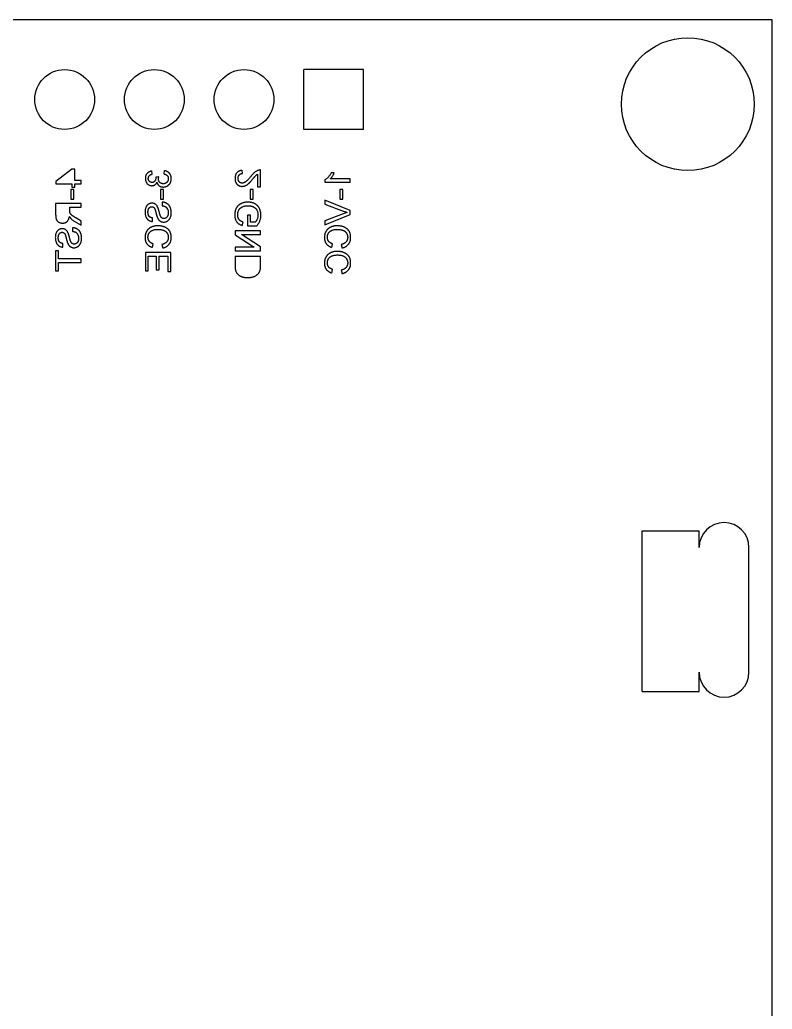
# Model space of a CAD drawing. Header units: millimetres. Extents: x 0 to 73.3, y -14.6 to 45.
# Drawn here: x 22.35 to 45, y 15.22 to 45 of the extents above; entities that cross this region are included whole.
import ezdxf

# ---------------------------------------------------------------- set-up
doc = ezdxf.new("R2010")
doc.units = ezdxf.units.MM

msp = doc.modelspace()

# ---------------------------------------------------------------- linework, layer by layer
at = {"color": 7, "linetype": 'Continuous', "lineweight": 25}
for p, q in [((45, 45), (0, 45)), ((45, 0), (45, 45)), ((30.9, 41.7), (30.9, 43.5)), ((32.7, 43.5), (30.9, 43.5)), ((32.7, 41.7), (32.7, 43.5)), ((32.7, 41.7), (30.9, 41.7)), ((23.914, 40.5), (23.439, 40.134)), ((24.012, 40.5), (23.914, 40.5)), ((24.012, 40.164), (24.012, 40.5)), ((26.337, 40.352), (26.327, 40.45)), ((26.535, 40.273), (26.446, 40.263)), ((26.693, 40.46), (26.683, 40.361)), ((29.057, 40.371), (29.047, 40.47)), ((29.501, 40.353), (29.501, 39.976)), ((29.6, 39.976), (29.6, 40.48)), ((32.3, 40.213), (31.7, 40.213)), ((31.813, 40.391), (31.722, 40.391)), ((32.3, 40.114), (32.3, 40.213)), ((23.439, 40.134), (23.439, 40.065)), ((23.439, 40.065), (23.914, 40.065)), ((23.914, 40.065), (23.914, 39.966)), ((23.914, 39.966), (24.012, 39.966)), ((24.2, 40.164), (24.012, 40.164)), ((24.012, 39.966), (24.012, 40.065)), ((24.012, 40.065), (24.2, 40.065)), ((24.2, 40.065), (24.2, 40.164)), ((29.501, 39.976), (29.6, 39.976)), ((31.53, 40.178), (31.53, 40.114)), ((31.53, 40.114), (32.3, 40.114)), ((23.973, 39.887), (23.884, 39.887)), ((23.884, 39.887), (23.884, 39.601)), ((23.973, 39.601), (23.973, 39.887)), ((26.673, 39.887), (26.584, 39.887)), ((26.584, 39.887), (26.584, 39.601)), ((26.673, 39.601), (26.673, 39.887)), ((29.373, 39.887), (29.284, 39.887)), ((29.284, 39.887), (29.284, 39.601)), ((29.373, 39.601), (29.373, 39.887)), ((32.073, 39.887), (31.984, 39.887)), ((31.984, 39.887), (31.984, 39.601)), ((32.073, 39.601), (32.073, 39.887)), ((24.2, 39.472), (23.43, 39.472)), ((23.43, 39.472), (23.43, 39.138)), ((23.854, 39.252), (23.854, 39.364)), ((23.854, 39.364), (24.2, 39.364)), ((23.884, 39.601), (23.973, 39.601)), ((24.2, 39.364), (24.2, 39.472)), ((26.584, 39.601), (26.673, 39.601)), ((26.633, 39.512), (26.633, 39.403)), ((29.284, 39.601), (29.373, 39.601)), ((32.3, 39.26), (31.53, 39.57)), ((31.53, 39.57), (31.53, 39.453)), ((31.53, 39.453), (32.082, 39.243)), ((31.984, 39.601), (32.073, 39.601)), ((24.2, 38.941), (24.037, 39.037)), ((26.347, 38.929), (26.347, 39.038)), ((29.294, 39.117), (29.205, 39.117)), ((29.205, 39.117), (29.205, 38.801)), ((29.294, 38.909), (29.294, 39.117)), ((32.082, 39.159), (31.53, 38.949)), ((31.53, 38.831), (32.3, 39.142)), ((32.3, 39.142), (32.3, 39.26)), ((23.933, 38.741), (23.933, 38.633)), ((23.987, 38.943), (24.2, 38.817)), ((24.2, 38.817), (24.2, 38.941)), ((29.047, 38.813), (29.072, 38.913)), ((29.205, 38.801), (29.49, 38.801)), ((29.44, 38.909), (29.294, 38.909)), ((31.53, 38.949), (31.53, 38.831)), ((29.6, 38.643), (28.83, 38.643)), ((28.83, 38.643), (28.83, 38.528)), ((28.83, 38.528), (29.404, 38.159)), ((29.6, 38.165), (29.025, 38.534)), ((29.025, 38.534), (29.6, 38.534)), ((29.6, 38.534), (29.6, 38.643)), ((23.647, 38.159), (23.647, 38.267)), ((26.344, 38.149), (26.367, 38.257)), ((26.628, 38.238), (26.653, 38.129)), ((29.404, 38.159), (28.83, 38.159)), ((28.83, 38.159), (28.83, 38.05)), ((29.6, 38.05), (29.6, 38.165)), ((31.744, 38.149), (31.767, 38.257)), ((32.028, 38.238), (32.053, 38.129)), ((23.518, 38.05), (23.43, 38.05)), ((23.43, 38.05), (23.43, 37.447)), ((23.518, 37.803), (23.518, 38.05)), ((26.9, 37.991), (26.13, 37.991)), ((26.13, 37.991), (26.13, 37.447)), ((26.218, 37.447), (26.218, 37.882)), ((26.218, 37.882), (26.455, 37.882)), ((26.455, 37.882), (26.455, 37.477)), ((26.544, 37.477), (26.544, 37.882)), ((26.544, 37.882), (26.811, 37.882)), ((26.811, 37.882), (26.811, 37.428)), ((26.9, 37.428), (26.9, 37.991)), ((28.83, 38.05), (29.6, 38.05)), ((29.6, 37.872), (28.83, 37.872)), ((28.83, 37.872), (28.83, 37.609)), ((29.6, 37.596), (29.6, 37.872)), ((24.2, 37.803), (23.518, 37.803)), ((23.518, 37.447), (23.518, 37.694)), ((23.518, 37.694), (24.2, 37.694)), ((24.2, 37.694), (24.2, 37.803)), ((23.43, 37.447), (23.518, 37.447)), ((26.13, 37.447), (26.218, 37.447)), ((26.455, 37.477), (26.544, 37.477)), ((26.811, 37.428), (26.9, 37.428)), ((31.744, 37.378), (31.767, 37.487)), ((32.028, 37.467), (32.053, 37.358)), ((41.09, 29.619), (42.8, 29.619)), ((41.09, 24.782), (41.09, 29.619)), ((42.8, 29.116), (42.8, 29.619)), ((44.3, 25.361), (44.3, 29.116)), ((42.8, 24.782), (42.8, 25.361)), ((41.09, 24.782), (42.8, 24.782))]:
    msp.add_line(p, q, dxfattribs=at)
for centre, radius in [((42.46, 42.46), 2), ((23.7, 42.6), 0.9), ((26.4, 42.6), 0.9), ((29.1, 42.6), 0.9)]:
    msp.add_circle(centre, radius, dxfattribs=at)
for centre, start, end in [((43.55, 29.116), 0, 180), ((43.55, 25.361), 180, 0)]:
    msp.add_arc(centre, 0.75, start, end, dxfattribs=at)
for points, knots in [([(26.327, 40.45), (26.319, 40.449), (26.304, 40.446), (26.283, 40.44), (26.262, 40.432), (26.244, 40.423), (26.226, 40.413), (26.21, 40.401), (26.195, 40.388), (26.181, 40.374), (26.169, 40.358), (26.158, 40.342), (26.149, 40.325), (26.142, 40.307), (26.136, 40.287), (26.132, 40.267), (26.13, 40.246), (26.13, 40.232), (26.13, 40.225)], [0, 0, 0, 0, 0.071042, 0.139355, 0.204975, 0.268354, 0.330157, 0.390696, 0.450899, 0.510969, 0.570761, 0.629453, 0.688414, 0.747571, 0.808283, 0.870023, 0.933805, 1, 1, 1, 1]), ([(26.13, 40.225), (26.13, 40.215), (26.13, 40.195), (26.136, 40.166), (26.144, 40.138), (26.155, 40.112), (26.17, 40.088), (26.187, 40.066), (26.206, 40.048), (26.228, 40.033), (26.251, 40.021), (26.275, 40.012), (26.3, 40.007), (26.317, 40.006), (26.325, 40.006)], [0, 0, 0, 0, 0.0920498, 0.1809997, 0.2695692, 0.3575725, 0.4435743, 0.526455, 0.6074708, 0.6883988, 0.7678644, 0.8455376, 0.922533, 1, 1, 1, 1]), ([(26.218, 40.222), (26.219, 40.23), (26.219, 40.246), (26.225, 40.269), (26.234, 40.29), (26.245, 40.305), (26.256, 40.316), (26.265, 40.323), (26.274, 40.33), (26.285, 40.336), (26.297, 40.341), (26.309, 40.345), (26.323, 40.349), (26.332, 40.351), (26.337, 40.352)], [0, 0, 0, 0, 0.1277972, 0.2467953, 0.3622843, 0.4776525, 0.5362368, 0.5955904, 0.6563438, 0.7190851, 0.7843492, 0.8528755, 0.9245513, 1, 1, 1, 1]), ([(26.329, 40.105), (26.325, 40.105), (26.317, 40.105), (26.306, 40.106), (26.295, 40.109), (26.285, 40.113), (26.275, 40.117), (26.266, 40.123), (26.258, 40.129), (26.25, 40.137), (26.242, 40.146), (26.236, 40.155), (26.23, 40.165), (26.226, 40.175), (26.223, 40.186), (26.22, 40.197), (26.219, 40.209), (26.218, 40.218), (26.218, 40.222)], [0, 0, 0, 0, 0.065074, 0.127267, 0.188066, 0.247057, 0.305986, 0.36512, 0.425527, 0.487247, 0.549704, 0.611174, 0.672834, 0.734962, 0.79774, 0.862515, 0.929796, 1, 1, 1, 1]), ([(26.447, 40.249), (26.446, 40.24), (26.446, 40.222), (26.44, 40.196), (26.431, 40.172), (26.421, 40.153), (26.41, 40.139), (26.402, 40.129), (26.392, 40.122), (26.381, 40.115), (26.369, 40.111), (26.357, 40.107), (26.343, 40.105), (26.333, 40.105), (26.329, 40.105)], [0, 0, 0, 0, 0.129104, 0.254689, 0.377875, 0.503051, 0.564582, 0.624962, 0.683125, 0.742833, 0.802563, 0.865245, 0.930717, 1, 1, 1, 1]), ([(26.446, 40.263), (26.446, 40.261), (26.446, 40.256), (26.447, 40.251), (26.447, 40.249)], [0, 0, 0, 0, 0.5660412, 1, 1, 1, 1]), ([(26.524, 40.21), (26.524, 40.214), (26.524, 40.224), (26.527, 40.239), (26.53, 40.256), (26.533, 40.267), (26.535, 40.273)], [0, 0, 0, 0, 0.209398, 0.446747, 0.708279, 1, 1, 1, 1]), ([(26.667, 40.065), (26.662, 40.065), (26.652, 40.065), (26.638, 40.068), (26.624, 40.07), (26.611, 40.075), (26.598, 40.081), (26.586, 40.088), (26.575, 40.096), (26.564, 40.106), (26.555, 40.116), (26.547, 40.127), (26.54, 40.139), (26.534, 40.152), (26.529, 40.165), (26.526, 40.18), (26.524, 40.194), (26.524, 40.204), (26.524, 40.21)], [0, 0, 0, 0, 0.067059, 0.131285, 0.193684, 0.254469, 0.31474, 0.375445, 0.435955, 0.498236, 0.560518, 0.621574, 0.681935, 0.742822, 0.804248, 0.867457, 0.932265, 1, 1, 1, 1]), ([(26.821, 40.217), (26.821, 40.211), (26.821, 40.2), (26.818, 40.184), (26.815, 40.169), (26.81, 40.155), (26.804, 40.141), (26.796, 40.129), (26.787, 40.117), (26.777, 40.106), (26.766, 40.097), (26.754, 40.088), (26.741, 40.081), (26.727, 40.075), (26.713, 40.071), (26.699, 40.067), (26.683, 40.065), (26.673, 40.065), (26.667, 40.065)], [0, 0, 0, 0, 0.069461, 0.135658, 0.19962, 0.261651, 0.322053, 0.38234, 0.443223, 0.50493, 0.56682, 0.6276, 0.687476, 0.747351, 0.808174, 0.870133, 0.933721, 1, 1, 1, 1]), ([(26.668, 39.966), (26.676, 39.966), (26.693, 39.967), (26.717, 39.97), (26.74, 39.976), (26.762, 39.984), (26.783, 39.994), (26.803, 40.006), (26.822, 40.021), (26.84, 40.038), (26.856, 40.056), (26.871, 40.076), (26.883, 40.097), (26.893, 40.12), (26.9, 40.143), (26.906, 40.168), (26.909, 40.194), (26.91, 40.211), (26.91, 40.22)], [0, 0, 0, 0, 0.063498, 0.124794, 0.184904, 0.244355, 0.303748, 0.363893, 0.425131, 0.488138, 0.551782, 0.613894, 0.675669, 0.73776, 0.800435, 0.86467, 0.930991, 1, 1, 1, 1]), ([(26.683, 40.361), (26.689, 40.36), (26.7, 40.358), (26.717, 40.353), (26.732, 40.347), (26.746, 40.341), (26.758, 40.335), (26.77, 40.327), (26.78, 40.32), (26.789, 40.311), (26.796, 40.302), (26.803, 40.292), (26.809, 40.281), (26.813, 40.27), (26.817, 40.258), (26.819, 40.245), (26.821, 40.231), (26.821, 40.222), (26.821, 40.217)], [0, 0, 0, 0, 0.0825616, 0.1597506, 0.2331408, 0.3010551, 0.3657686, 0.4264502, 0.4841949, 0.5395556, 0.5931589, 0.6470485, 0.7014433, 0.7563432, 0.8138505, 0.8730654, 0.9349664, 1, 1, 1, 1]), ([(26.91, 40.22), (26.91, 40.229), (26.909, 40.245), (26.906, 40.268), (26.902, 40.29), (26.895, 40.311), (26.887, 40.332), (26.876, 40.351), (26.864, 40.369), (26.85, 40.386), (26.834, 40.401), (26.817, 40.415), (26.799, 40.427), (26.78, 40.437), (26.76, 40.446), (26.738, 40.452), (26.716, 40.457), (26.7, 40.459), (26.693, 40.46)], [0, 0, 0, 0, 0.067793, 0.133462, 0.196931, 0.258889, 0.319796, 0.38044, 0.440998, 0.502874, 0.564812, 0.625532, 0.685608, 0.746044, 0.807349, 0.869719, 0.93379, 1, 1, 1, 1]), ([(29.047, 40.47), (29.038, 40.469), (29.021, 40.467), (28.997, 40.462), (28.975, 40.455), (28.953, 40.447), (28.934, 40.437), (28.916, 40.425), (28.9, 40.411), (28.885, 40.396), (28.872, 40.379), (28.861, 40.361), (28.851, 40.341), (28.843, 40.32), (28.837, 40.298), (28.833, 40.274), (28.83, 40.249), (28.83, 40.232), (28.83, 40.223)], [0, 0, 0, 0, 0.070681, 0.137505, 0.20149, 0.262892, 0.322578, 0.381001, 0.43822, 0.495795, 0.553466, 0.611689, 0.670615, 0.731564, 0.794165, 0.859433, 0.928201, 1, 1, 1, 1]), ([(28.83, 40.223), (28.83, 40.214), (28.83, 40.197), (28.833, 40.172), (28.838, 40.148), (28.844, 40.125), (28.853, 40.104), (28.864, 40.084), (28.876, 40.066), (28.89, 40.05), (28.906, 40.035), (28.923, 40.022), (28.94, 40.011), (28.959, 40.002), (28.978, 39.995), (28.999, 39.99), (29.02, 39.986), (29.035, 39.986), (29.042, 39.986)], [0, 0, 0, 0, 0.074698, 0.145512, 0.213299, 0.278562, 0.342029, 0.404194, 0.465355, 0.526857, 0.587597, 0.646638, 0.704592, 0.761717, 0.819452, 0.878063, 0.937807, 1, 1, 1, 1]), ([(28.918, 40.225), (28.919, 40.231), (28.919, 40.241), (28.921, 40.256), (28.923, 40.271), (28.927, 40.285), (28.933, 40.298), (28.939, 40.31), (28.946, 40.321), (28.955, 40.331), (28.964, 40.341), (28.975, 40.349), (28.986, 40.356), (28.999, 40.361), (29.012, 40.366), (29.026, 40.369), (29.041, 40.371), (29.051, 40.371), (29.057, 40.371)], [0, 0, 0, 0, 0.07071, 0.138384, 0.203408, 0.26575, 0.326687, 0.386555, 0.445346, 0.504672, 0.563764, 0.621923, 0.680764, 0.739747, 0.800764, 0.864214, 0.930618, 1, 1, 1, 1]), ([(29.043, 40.085), (29.039, 40.085), (29.03, 40.085), (29.018, 40.087), (29.006, 40.09), (28.995, 40.094), (28.984, 40.1), (28.973, 40.107), (28.964, 40.115), (28.954, 40.124), (28.946, 40.134), (28.939, 40.145), (28.932, 40.156), (28.927, 40.169), (28.923, 40.182), (28.921, 40.196), (28.919, 40.21), (28.919, 40.22), (28.918, 40.225)], [0, 0, 0, 0, 0.0617638, 0.1211771, 0.1794261, 0.2368496, 0.2943294, 0.3532001, 0.4127314, 0.4745345, 0.5370707, 0.5996069, 0.6623842, 0.7259428, 0.790311, 0.8577206, 0.9272301, 1, 1, 1, 1]), ([(29.312, 40.292), (29.303, 40.282), (29.287, 40.263), (29.264, 40.236), (29.241, 40.211), (29.221, 40.189), (29.201, 40.17), (29.184, 40.153), (29.167, 40.139), (29.152, 40.127), (29.138, 40.117), (29.124, 40.108), (29.11, 40.101), (29.097, 40.095), (29.083, 40.091), (29.07, 40.087), (29.056, 40.085), (29.048, 40.085), (29.043, 40.085)], [0, 0, 0, 0, 0.11141, 0.214526, 0.309417, 0.396087, 0.474284, 0.544374, 0.60642, 0.660582, 0.709794, 0.756451, 0.800767, 0.843168, 0.884295, 0.923885, 0.962359, 1, 1, 1, 1]), ([(29.531, 40.47), (29.522, 40.466), (29.504, 40.46), (29.477, 40.446), (29.451, 40.43), (29.43, 40.415), (29.413, 40.401), (29.399, 40.389), (29.385, 40.376), (29.371, 40.361), (29.357, 40.346), (29.342, 40.329), (29.327, 40.311), (29.317, 40.298), (29.312, 40.292)], [0, 0, 0, 0, 0.100396, 0.204422, 0.310989, 0.422469, 0.481001, 0.543203, 0.60947, 0.67953, 0.753822, 0.831628, 0.913806, 1, 1, 1, 1]), ([(29.358, 40.2), (29.364, 40.207), (29.374, 40.219), (29.389, 40.238), (29.403, 40.254), (29.416, 40.269), (29.427, 40.282), (29.436, 40.293), (29.444, 40.302), (29.457, 40.316), (29.475, 40.334), (29.493, 40.347), (29.501, 40.353)], [0, 0, 0, 0, 0.124205, 0.23684, 0.33951, 0.431273, 0.511478, 0.580694, 0.639969, 0.687784, 0.850326, 1, 1, 1, 1]), ([(29.6, 40.48), (29.594, 40.48), (29.582, 40.48), (29.565, 40.478), (29.548, 40.475), (29.537, 40.471), (29.531, 40.47)], [0, 0, 0, 0, 0.252643, 0.50444, 0.750407, 1, 1, 1, 1]), ([(31.722, 40.391), (31.716, 40.379), (31.703, 40.354), (31.682, 40.32), (31.658, 40.288), (31.633, 40.259), (31.607, 40.232), (31.581, 40.21), (31.556, 40.192), (31.538, 40.182), (31.53, 40.178)], [0, 0, 0, 0, 0.142657, 0.281169, 0.416977, 0.550852, 0.678364, 0.795032, 0.901998, 1, 1, 1, 1]), ([(31.7, 40.213), (31.705, 40.219), (31.716, 40.231), (31.733, 40.251), (31.749, 40.273), (31.765, 40.297), (31.779, 40.322), (31.793, 40.346), (31.804, 40.369), (31.81, 40.384), (31.813, 40.391)], [0, 0, 0, 0, 0.1116685, 0.2320907, 0.3627376, 0.5019407, 0.6415309, 0.7711022, 0.8901635, 1, 1, 1, 1]), ([(26.325, 40.006), (26.333, 40.006), (26.349, 40.007), (26.372, 40.012), (26.394, 40.02), (26.415, 40.032), (26.434, 40.047), (26.451, 40.065), (26.466, 40.087), (26.474, 40.103), (26.478, 40.111)], [0, 0, 0, 0, 0.121951, 0.240787, 0.35855, 0.479066, 0.601519, 0.727551, 0.859932, 1, 1, 1, 1]), ([(26.478, 40.111), (26.48, 40.105), (26.482, 40.095), (26.488, 40.079), (26.495, 40.064), (26.502, 40.05), (26.511, 40.038), (26.521, 40.026), (26.532, 40.015), (26.544, 40.005), (26.556, 39.996), (26.57, 39.988), (26.585, 39.981), (26.6, 39.976), (26.616, 39.971), (26.633, 39.969), (26.65, 39.967), (26.662, 39.966), (26.668, 39.966)], [0, 0, 0, 0, 0.065817, 0.128916, 0.190825, 0.251143, 0.31092, 0.369986, 0.430019, 0.489844, 0.54996, 0.610344, 0.671174, 0.732955, 0.796746, 0.861849, 0.929904, 1, 1, 1, 1]), ([(29.042, 39.986), (29.05, 39.986), (29.065, 39.987), (29.088, 39.99), (29.11, 39.995), (29.133, 40.003), (29.156, 40.014), (29.179, 40.026), (29.203, 40.043), (29.223, 40.058), (29.24, 40.072), (29.253, 40.085), (29.268, 40.1), (29.284, 40.116), (29.301, 40.135), (29.319, 40.155), (29.339, 40.177), (29.352, 40.192), (29.358, 40.2)], [0, 0, 0, 0, 0.057939, 0.116005, 0.174714, 0.234565, 0.296863, 0.36409, 0.436213, 0.514034, 0.556745, 0.60462, 0.657433, 0.715782, 0.778864, 0.847518, 0.921237, 1, 1, 1, 1]), ([(26.331, 39.482), (26.321, 39.482), (26.302, 39.481), (26.274, 39.475), (26.247, 39.464), (26.226, 39.452), (26.21, 39.441), (26.198, 39.432), (26.188, 39.421), (26.178, 39.41), (26.168, 39.397), (26.16, 39.384), (26.152, 39.369), (26.143, 39.349), (26.134, 39.322), (26.125, 39.288), (26.121, 39.252), (26.12, 39.227), (26.12, 39.215)], [0, 0, 0, 0, 0.075007, 0.149188, 0.223698, 0.300654, 0.339818, 0.379174, 0.418355, 0.45819, 0.498393, 0.540022, 0.582179, 0.626161, 0.715832, 0.807355, 0.901619, 1, 1, 1, 1]), ([(26.209, 39.21), (26.209, 39.217), (26.209, 39.231), (26.211, 39.25), (26.213, 39.267), (26.217, 39.284), (26.221, 39.299), (26.227, 39.312), (26.234, 39.324), (26.242, 39.335), (26.251, 39.344), (26.26, 39.352), (26.269, 39.358), (26.279, 39.364), (26.29, 39.368), (26.301, 39.371), (26.312, 39.373), (26.32, 39.373), (26.324, 39.374)], [0, 0, 0, 0, 0.09154, 0.177199, 0.257191, 0.331304, 0.40072, 0.465141, 0.526509, 0.584997, 0.640971, 0.695086, 0.74644, 0.796967, 0.847312, 0.897406, 0.947632, 1, 1, 1, 1]), ([(26.324, 39.374), (26.33, 39.373), (26.343, 39.373), (26.361, 39.367), (26.378, 39.359), (26.387, 39.35), (26.392, 39.346)], [0, 0, 0, 0, 0.262741, 0.509957, 0.753327, 1, 1, 1, 1]), ([(26.497, 39.369), (26.492, 39.378), (26.483, 39.395), (26.466, 39.419), (26.447, 39.438), (26.427, 39.454), (26.404, 39.467), (26.381, 39.476), (26.356, 39.481), (26.339, 39.482), (26.331, 39.482)], [0, 0, 0, 0, 0.1448442, 0.2795871, 0.4059805, 0.5271207, 0.6450442, 0.7618213, 0.8789095, 1, 1, 1, 1]), ([(26.392, 39.346), (26.394, 39.343), (26.399, 39.337), (26.406, 39.326), (26.412, 39.313), (26.419, 39.296), (26.426, 39.277), (26.433, 39.255), (26.44, 39.231), (26.446, 39.204), (26.453, 39.178), (26.46, 39.152), (26.466, 39.129), (26.472, 39.108), (26.478, 39.088), (26.484, 39.071), (26.489, 39.056), (26.493, 39.047), (26.495, 39.043)], [0, 0, 0, 0, 0.032743, 0.07241, 0.119612, 0.174673, 0.237345, 0.308353, 0.38763, 0.475249, 0.563332, 0.645136, 0.720202, 0.789134, 0.851497, 0.907331, 0.956969, 1, 1, 1, 1]), ([(26.583, 39.1), (26.581, 39.103), (26.579, 39.109), (26.576, 39.119), (26.571, 39.132), (26.567, 39.147), (26.562, 39.164), (26.557, 39.183), (26.551, 39.204), (26.545, 39.226), (26.539, 39.249), (26.533, 39.271), (26.527, 39.292), (26.521, 39.31), (26.515, 39.327), (26.509, 39.343), (26.503, 39.356), (26.499, 39.365), (26.497, 39.369)], [0, 0, 0, 0, 0.0312, 0.070487, 0.117215, 0.171576, 0.233596, 0.303965, 0.38163, 0.467121, 0.55381, 0.634549, 0.710036, 0.779092, 0.842965, 0.901001, 0.953246, 1, 1, 1, 1]), ([(26.91, 39.189), (26.91, 39.198), (26.91, 39.214), (26.908, 39.238), (26.906, 39.261), (26.902, 39.283), (26.897, 39.304), (26.892, 39.324), (26.885, 39.343), (26.878, 39.361), (26.869, 39.378), (26.86, 39.394), (26.849, 39.409), (26.837, 39.424), (26.825, 39.437), (26.811, 39.449), (26.796, 39.46), (26.78, 39.471), (26.764, 39.48), (26.747, 39.488), (26.729, 39.495), (26.711, 39.501), (26.692, 39.505), (26.673, 39.509), (26.653, 39.511), (26.64, 39.512), (26.633, 39.512)], [0, 0, 0, 0, 0.052491, 0.103145, 0.151395, 0.19803, 0.242872, 0.286304, 0.327848, 0.368393, 0.40785, 0.446834, 0.485162, 0.523584, 0.561612, 0.599929, 0.638504, 0.677798, 0.717296, 0.756611, 0.796072, 0.83589, 0.875716, 0.916265, 0.957761, 1, 1, 1, 1]), ([(26.633, 39.403), (26.643, 39.402), (26.662, 39.4), (26.688, 39.393), (26.712, 39.385), (26.734, 39.375), (26.753, 39.361), (26.77, 39.345), (26.785, 39.325), (26.798, 39.303), (26.808, 39.278), (26.816, 39.251), (26.82, 39.223), (26.821, 39.204), (26.821, 39.194)], [0, 0, 0, 0, 0.093805, 0.180205, 0.260387, 0.335096, 0.407066, 0.481428, 0.559258, 0.64269, 0.728561, 0.815961, 0.906026, 1, 1, 1, 1]), ([(29.218, 39.512), (29.209, 39.512), (29.191, 39.511), (29.164, 39.509), (29.137, 39.506), (29.111, 39.5), (29.085, 39.494), (29.059, 39.486), (29.035, 39.476), (29.01, 39.465), (28.987, 39.453), (28.965, 39.439), (28.945, 39.424), (28.926, 39.408), (28.908, 39.391), (28.893, 39.372), (28.879, 39.352), (28.866, 39.33), (28.855, 39.308), (28.846, 39.285), (28.838, 39.26), (28.831, 39.236), (28.826, 39.21), (28.822, 39.183), (28.82, 39.156), (28.82, 39.137), (28.82, 39.128)], [0, 0, 0, 0, 0.04417, 0.087719, 0.131045, 0.17376, 0.216296, 0.258733, 0.301289, 0.344015, 0.386384, 0.427381, 0.467786, 0.507303, 0.546547, 0.585614, 0.624755, 0.664225, 0.704048, 0.744312, 0.784872, 0.825977, 0.867966, 0.910803, 0.954844, 1, 1, 1, 1]), ([(28.909, 39.13), (28.909, 39.141), (28.909, 39.162), (28.913, 39.193), (28.92, 39.221), (28.929, 39.247), (28.941, 39.271), (28.953, 39.292), (28.968, 39.311), (28.985, 39.327), (29.003, 39.342), (29.021, 39.355), (29.04, 39.366), (29.054, 39.372), (29.061, 39.375)], [0, 0, 0, 0, 0.106847, 0.206869, 0.301084, 0.390491, 0.47567, 0.556638, 0.634443, 0.709573, 0.783309, 0.855738, 0.927786, 1, 1, 1, 1]), ([(29.061, 39.375), (29.073, 39.379), (29.097, 39.388), (29.135, 39.397), (29.174, 39.402), (29.201, 39.403), (29.214, 39.403)], [0, 0, 0, 0, 0.24296, 0.489264, 0.740704, 1, 1, 1, 1]), ([(29.214, 39.403), (29.223, 39.403), (29.239, 39.403), (29.263, 39.401), (29.286, 39.399), (29.308, 39.395), (29.329, 39.39), (29.349, 39.384), (29.368, 39.377), (29.385, 39.369), (29.402, 39.36), (29.418, 39.35), (29.432, 39.339), (29.446, 39.327), (29.458, 39.313), (29.469, 39.299), (29.479, 39.284), (29.491, 39.263), (29.503, 39.235), (29.513, 39.2), (29.52, 39.165), (29.521, 39.14), (29.521, 39.128)], [0, 0, 0, 0, 0.053545, 0.104897, 0.154457, 0.202105, 0.24788, 0.2921, 0.335073, 0.376919, 0.417588, 0.457281, 0.496149, 0.534517, 0.573092, 0.611439, 0.649844, 0.689196, 0.767348, 0.844393, 0.921542, 1, 1, 1, 1]), ([(29.61, 39.119), (29.61, 39.128), (29.609, 39.147), (29.607, 39.174), (29.603, 39.201), (29.598, 39.227), (29.591, 39.253), (29.583, 39.277), (29.573, 39.301), (29.562, 39.325), (29.549, 39.347), (29.535, 39.368), (29.52, 39.388), (29.503, 39.406), (29.485, 39.423), (29.465, 39.439), (29.444, 39.452), (29.422, 39.465), (29.399, 39.476), (29.375, 39.486), (29.351, 39.494), (29.326, 39.501), (29.3, 39.505), (29.273, 39.509), (29.246, 39.511), (29.228, 39.512), (29.218, 39.512)], [0, 0, 0, 0, 0.044699, 0.088797, 0.131913, 0.174227, 0.216383, 0.25807, 0.299603, 0.341229, 0.382474, 0.423075, 0.46298, 0.502636, 0.541943, 0.581653, 0.621707, 0.662278, 0.703353, 0.744335, 0.785632, 0.827311, 0.869335, 0.911962, 0.955547, 1, 1, 1, 1]), ([(23.43, 39.138), (23.43, 39.13), (23.43, 39.115), (23.431, 39.093), (23.432, 39.072), (23.434, 39.053), (23.437, 39.035), (23.441, 39.019), (23.445, 39.004), (23.45, 38.991), (23.455, 38.978), (23.462, 38.966), (23.47, 38.955), (23.478, 38.945), (23.488, 38.935), (23.498, 38.926), (23.51, 38.917), (23.527, 38.907), (23.549, 38.896), (23.577, 38.887), (23.607, 38.881), (23.627, 38.88), (23.637, 38.88)], [0, 0, 0, 0, 0.062106, 0.120199, 0.174366, 0.225016, 0.272326, 0.316351, 0.356828, 0.393933, 0.429541, 0.46463, 0.49998, 0.535423, 0.57159, 0.608131, 0.645881, 0.684732, 0.762604, 0.840514, 0.919082, 1, 1, 1, 1]), ([(23.637, 38.88), (23.644, 38.88), (23.657, 38.88), (23.676, 38.882), (23.694, 38.887), (23.712, 38.892), (23.729, 38.899), (23.745, 38.907), (23.76, 38.918), (23.774, 38.929), (23.787, 38.943), (23.799, 38.958), (23.81, 38.975), (23.82, 38.994), (23.828, 39.014), (23.835, 39.036), (23.84, 39.059), (23.843, 39.076), (23.844, 39.084)], [0, 0, 0, 0, 0.061418, 0.121304, 0.179238, 0.235956, 0.292239, 0.348223, 0.404476, 0.462061, 0.520714, 0.580393, 0.642245, 0.70636, 0.774297, 0.84526, 0.920621, 1, 1, 1, 1]), ([(23.844, 39.084), (23.848, 39.078), (23.853, 39.066), (23.863, 39.05), (23.872, 39.036), (23.879, 39.028), (23.882, 39.024)], [0, 0, 0, 0, 0.293103, 0.554739, 0.791895, 1, 1, 1, 1]), ([(23.858, 39.199), (23.857, 39.202), (23.856, 39.209), (23.855, 39.221), (23.854, 39.236), (23.854, 39.247), (23.854, 39.252)], [0, 0, 0, 0, 0.177495, 0.405226, 0.678388, 1, 1, 1, 1]), ([(24.037, 39.037), (24.032, 39.041), (24.021, 39.047), (24.004, 39.057), (23.99, 39.066), (23.975, 39.075), (23.963, 39.084), (23.951, 39.091), (23.94, 39.099), (23.927, 39.108), (23.913, 39.119), (23.899, 39.131), (23.887, 39.143), (23.876, 39.158), (23.865, 39.176), (23.86, 39.191), (23.858, 39.199)], [0, 0, 0, 0, 0.080769, 0.156517, 0.2279, 0.294266, 0.356814, 0.414349, 0.467579, 0.516318, 0.604286, 0.681525, 0.747606, 0.804429, 0.90542, 1, 1, 1, 1]), ([(23.882, 39.024), (23.889, 39.017), (23.904, 39.002), (23.929, 38.982), (23.957, 38.961), (23.977, 38.949), (23.987, 38.943)], [0, 0, 0, 0, 0.229543, 0.470754, 0.728168, 1, 1, 1, 1]), ([(26.12, 39.215), (26.12, 39.201), (26.121, 39.174), (26.126, 39.136), (26.134, 39.1), (26.144, 39.071), (26.154, 39.05), (26.162, 39.035), (26.171, 39.021), (26.18, 39.009), (26.191, 38.997), (26.202, 38.986), (26.214, 38.975), (26.231, 38.963), (26.254, 38.951), (26.283, 38.939), (26.314, 38.932), (26.336, 38.93), (26.347, 38.929)], [0, 0, 0, 0, 0.1004855, 0.1952904, 0.2861059, 0.3730144, 0.4150615, 0.4560918, 0.495983, 0.5356144, 0.5741395, 0.6125756, 0.6511413, 0.6895774, 0.7661248, 0.8423831, 0.9199279, 1, 1, 1, 1]), ([(26.347, 39.038), (26.341, 39.038), (26.33, 39.04), (26.315, 39.043), (26.3, 39.048), (26.287, 39.053), (26.274, 39.06), (26.263, 39.068), (26.253, 39.077), (26.243, 39.087), (26.235, 39.098), (26.228, 39.11), (26.222, 39.124), (26.217, 39.139), (26.213, 39.155), (26.21, 39.172), (26.209, 39.191), (26.209, 39.204), (26.209, 39.21)], [0, 0, 0, 0, 0.067162, 0.131552, 0.1927, 0.251227, 0.307684, 0.363039, 0.417719, 0.47225, 0.527824, 0.585188, 0.64502, 0.707923, 0.774411, 0.844925, 0.920395, 1, 1, 1, 1]), ([(26.495, 39.043), (26.498, 39.037), (26.503, 39.027), (26.511, 39.011), (26.52, 38.997), (26.53, 38.984), (26.539, 38.971), (26.55, 38.96), (26.561, 38.951), (26.576, 38.939), (26.597, 38.927), (26.623, 38.917), (26.652, 38.91), (26.671, 38.91), (26.681, 38.909)], [0, 0, 0, 0, 0.074945, 0.147104, 0.216403, 0.282554, 0.347237, 0.409396, 0.469412, 0.528973, 0.644573, 0.759875, 0.877695, 1, 1, 1, 1]), ([(26.687, 39.018), (26.681, 39.018), (26.67, 39.019), (26.654, 39.022), (26.64, 39.028), (26.626, 39.037), (26.613, 39.048), (26.602, 39.062), (26.591, 39.08), (26.586, 39.093), (26.583, 39.1)], [0, 0, 0, 0, 0.117799, 0.230474, 0.339754, 0.450565, 0.566914, 0.696871, 0.839396, 1, 1, 1, 1]), ([(26.681, 38.909), (26.691, 38.91), (26.711, 38.911), (26.741, 38.917), (26.769, 38.928), (26.792, 38.941), (26.809, 38.953), (26.822, 38.963), (26.833, 38.974), (26.844, 38.986), (26.854, 38.999), (26.864, 39.013), (26.872, 39.028), (26.883, 39.049), (26.894, 39.077), (26.903, 39.112), (26.909, 39.15), (26.91, 39.176), (26.91, 39.189)], [0, 0, 0, 0, 0.074816, 0.148535, 0.223872, 0.301297, 0.340894, 0.38034, 0.420127, 0.45995, 0.500831, 0.541907, 0.584439, 0.62808, 0.717267, 0.80786, 0.901925, 1, 1, 1, 1]), ([(26.821, 39.194), (26.821, 39.185), (26.821, 39.168), (26.817, 39.144), (26.811, 39.121), (26.803, 39.099), (26.793, 39.08), (26.782, 39.063), (26.768, 39.049), (26.753, 39.038), (26.737, 39.029), (26.72, 39.023), (26.704, 39.019), (26.692, 39.018), (26.687, 39.018)], [0, 0, 0, 0, 0.105607, 0.205295, 0.301, 0.393075, 0.480487, 0.56294, 0.641094, 0.717766, 0.791812, 0.862549, 0.931762, 1, 1, 1, 1]), ([(28.82, 39.128), (28.82, 39.114), (28.821, 39.087), (28.826, 39.049), (28.834, 39.012), (28.846, 38.977), (28.86, 38.945), (28.878, 38.917), (28.898, 38.892), (28.921, 38.871), (28.948, 38.853), (28.977, 38.837), (29.011, 38.823), (29.034, 38.817), (29.047, 38.813)], [0, 0, 0, 0, 0.0958897, 0.1880644, 0.2766933, 0.3632061, 0.4459966, 0.5241542, 0.5992014, 0.6721533, 0.7462243, 0.8249309, 0.9094206, 1, 1, 1, 1]), ([(29.072, 38.913), (29.063, 38.916), (29.045, 38.921), (29.021, 38.931), (28.999, 38.942), (28.981, 38.954), (28.965, 38.968), (28.951, 38.985), (28.938, 39.004), (28.928, 39.026), (28.919, 39.05), (28.913, 39.076), (28.909, 39.102), (28.909, 39.12), (28.909, 39.13)], [0, 0, 0, 0, 0.097052, 0.185876, 0.265815, 0.339084, 0.409573, 0.48316, 0.560051, 0.642313, 0.728186, 0.816144, 0.906118, 1, 1, 1, 1]), ([(29.521, 39.128), (29.521, 39.117), (29.52, 39.096), (29.515, 39.064), (29.507, 39.033), (29.496, 39.002), (29.483, 38.974), (29.469, 38.949), (29.455, 38.927), (29.445, 38.915), (29.44, 38.909)], [0, 0, 0, 0, 0.1350929, 0.2695632, 0.4056381, 0.5437245, 0.67636, 0.7968107, 0.9036669, 1, 1, 1, 1]), ([(29.49, 38.801), (29.499, 38.813), (29.518, 38.838), (29.543, 38.876), (29.563, 38.915), (29.58, 38.955), (29.593, 38.995), (29.603, 39.036), (29.609, 39.077), (29.61, 39.105), (29.61, 39.119)], [0, 0, 0, 0, 0.135538, 0.266756, 0.393544, 0.517524, 0.639239, 0.759803, 0.879742, 1, 1, 1, 1]), ([(32.082, 39.243), (32.093, 39.239), (32.114, 39.231), (32.146, 39.22), (32.176, 39.21), (32.196, 39.204), (32.206, 39.201)], [0, 0, 0, 0, 0.265692, 0.519361, 0.76558, 1, 1, 1, 1]), ([(32.206, 39.201), (32.185, 39.194), (32.143, 39.182), (32.102, 39.167), (32.082, 39.159)], [0, 0, 0, 0, 0.496441, 1, 1, 1, 1]), ([(24.21, 38.419), (24.21, 38.427), (24.21, 38.444), (24.208, 38.468), (24.206, 38.491), (24.202, 38.513), (24.197, 38.534), (24.192, 38.554), (24.185, 38.573), (24.178, 38.591), (24.169, 38.608), (24.16, 38.624), (24.149, 38.639), (24.137, 38.653), (24.125, 38.666), (24.111, 38.678), (24.096, 38.69), (24.08, 38.7), (24.064, 38.709), (24.047, 38.718), (24.029, 38.725), (24.011, 38.73), (23.992, 38.735), (23.973, 38.738), (23.953, 38.741), (23.94, 38.741), (23.933, 38.741)], [0, 0, 0, 0, 0.052491, 0.103145, 0.151395, 0.19803, 0.242872, 0.286304, 0.327848, 0.368393, 0.40785, 0.446834, 0.485162, 0.523584, 0.561612, 0.599929, 0.638504, 0.677798, 0.717296, 0.756611, 0.796072, 0.83589, 0.875716, 0.916265, 0.957761, 1, 1, 1, 1]), ([(26.509, 38.801), (26.499, 38.8), (26.48, 38.8), (26.451, 38.798), (26.424, 38.795), (26.397, 38.79), (26.372, 38.783), (26.347, 38.776), (26.324, 38.767), (26.301, 38.756), (26.279, 38.744), (26.259, 38.731), (26.24, 38.717), (26.222, 38.702), (26.206, 38.685), (26.191, 38.667), (26.178, 38.648), (26.166, 38.628), (26.155, 38.607), (26.145, 38.586), (26.137, 38.564), (26.131, 38.541), (26.126, 38.518), (26.122, 38.494), (26.12, 38.47), (26.12, 38.454), (26.12, 38.446)], [0, 0, 0, 0, 0.049404, 0.097611, 0.144264, 0.189484, 0.23393, 0.277254, 0.319879, 0.361979, 0.403511, 0.443961, 0.483679, 0.522926, 0.562079, 0.601018, 0.64033, 0.679872, 0.71963, 0.759087, 0.798306, 0.837796, 0.877718, 0.917678, 0.95839, 1, 1, 1, 1]), ([(26.91, 38.444), (26.91, 38.453), (26.909, 38.473), (26.907, 38.502), (26.903, 38.529), (26.898, 38.555), (26.891, 38.579), (26.882, 38.602), (26.872, 38.623), (26.86, 38.644), (26.846, 38.662), (26.832, 38.68), (26.816, 38.696), (26.798, 38.712), (26.779, 38.725), (26.759, 38.739), (26.737, 38.75), (26.714, 38.761), (26.69, 38.77), (26.665, 38.778), (26.64, 38.785), (26.615, 38.791), (26.589, 38.795), (26.563, 38.798), (26.536, 38.8), (26.518, 38.801), (26.509, 38.801)], [0, 0, 0, 0, 0.049196, 0.096248, 0.141349, 0.184656, 0.226059, 0.266173, 0.30529, 0.343245, 0.380877, 0.418496, 0.456319, 0.494237, 0.533024, 0.572473, 0.613079, 0.654934, 0.697397, 0.739884, 0.782195, 0.825062, 0.867987, 0.911411, 0.955372, 1, 1, 1, 1]), ([(31.909, 38.801), (31.899, 38.8), (31.88, 38.8), (31.851, 38.798), (31.824, 38.795), (31.797, 38.79), (31.772, 38.783), (31.747, 38.776), (31.724, 38.767), (31.701, 38.756), (31.679, 38.744), (31.659, 38.731), (31.64, 38.717), (31.622, 38.702), (31.606, 38.685), (31.591, 38.667), (31.578, 38.648), (31.566, 38.628), (31.555, 38.607), (31.545, 38.586), (31.537, 38.564), (31.531, 38.541), (31.526, 38.518), (31.522, 38.494), (31.52, 38.47), (31.52, 38.454), (31.52, 38.446)], [0, 0, 0, 0, 0.049404, 0.097611, 0.144264, 0.189484, 0.23393, 0.277254, 0.319879, 0.361979, 0.403511, 0.443961, 0.483679, 0.522926, 0.562079, 0.601018, 0.64033, 0.679872, 0.71963, 0.759087, 0.798306, 0.837796, 0.877718, 0.917678, 0.95839, 1, 1, 1, 1]), ([(32.31, 38.444), (32.31, 38.453), (32.309, 38.473), (32.307, 38.502), (32.303, 38.529), (32.298, 38.555), (32.291, 38.579), (32.282, 38.602), (32.272, 38.623), (32.26, 38.644), (32.246, 38.662), (32.232, 38.68), (32.216, 38.696), (32.198, 38.712), (32.179, 38.725), (32.159, 38.739), (32.137, 38.75), (32.114, 38.761), (32.09, 38.77), (32.065, 38.778), (32.04, 38.785), (32.015, 38.791), (31.989, 38.795), (31.963, 38.798), (31.936, 38.8), (31.918, 38.801), (31.909, 38.801)], [0, 0, 0, 0, 0.049196, 0.096248, 0.141349, 0.184656, 0.226059, 0.266173, 0.30529, 0.343245, 0.380877, 0.418496, 0.456319, 0.494237, 0.533024, 0.572473, 0.613079, 0.654934, 0.697397, 0.739884, 0.782195, 0.825062, 0.867987, 0.911411, 0.955372, 1, 1, 1, 1]), ([(23.631, 38.712), (23.621, 38.711), (23.602, 38.711), (23.574, 38.704), (23.547, 38.694), (23.526, 38.682), (23.51, 38.671), (23.498, 38.661), (23.488, 38.65), (23.478, 38.639), (23.468, 38.627), (23.46, 38.613), (23.452, 38.599), (23.443, 38.578), (23.434, 38.551), (23.425, 38.517), (23.421, 38.481), (23.42, 38.457), (23.42, 38.444)], [0, 0, 0, 0, 0.075007, 0.149188, 0.223698, 0.300654, 0.339818, 0.379174, 0.418355, 0.45819, 0.498393, 0.540022, 0.582179, 0.626161, 0.715832, 0.807355, 0.901619, 1, 1, 1, 1]), ([(23.42, 38.444), (23.42, 38.431), (23.421, 38.404), (23.426, 38.365), (23.434, 38.329), (23.444, 38.301), (23.454, 38.28), (23.462, 38.265), (23.471, 38.251), (23.48, 38.238), (23.491, 38.226), (23.502, 38.215), (23.514, 38.205), (23.531, 38.193), (23.554, 38.18), (23.583, 38.168), (23.614, 38.161), (23.636, 38.159), (23.647, 38.159)], [0, 0, 0, 0, 0.1004855, 0.1952904, 0.2861059, 0.3730144, 0.4150615, 0.4560918, 0.495983, 0.5356144, 0.5741395, 0.6125756, 0.6511413, 0.6895774, 0.7661248, 0.8423831, 0.9199279, 1, 1, 1, 1]), ([(23.509, 38.44), (23.509, 38.447), (23.509, 38.46), (23.511, 38.479), (23.513, 38.497), (23.517, 38.513), (23.521, 38.528), (23.527, 38.542), (23.534, 38.554), (23.542, 38.564), (23.551, 38.573), (23.56, 38.581), (23.569, 38.588), (23.579, 38.594), (23.59, 38.598), (23.601, 38.601), (23.612, 38.603), (23.62, 38.603), (23.624, 38.603)], [0, 0, 0, 0, 0.09154, 0.177199, 0.257191, 0.331304, 0.40072, 0.465141, 0.526509, 0.584997, 0.640971, 0.695086, 0.74644, 0.796967, 0.847312, 0.897406, 0.947632, 1, 1, 1, 1]), ([(23.647, 38.267), (23.641, 38.268), (23.63, 38.269), (23.615, 38.273), (23.6, 38.277), (23.587, 38.283), (23.574, 38.289), (23.563, 38.297), (23.553, 38.306), (23.543, 38.316), (23.535, 38.327), (23.528, 38.34), (23.522, 38.354), (23.517, 38.368), (23.513, 38.385), (23.51, 38.402), (23.509, 38.421), (23.509, 38.433), (23.509, 38.44)], [0, 0, 0, 0, 0.067162, 0.131552, 0.1927, 0.251227, 0.307684, 0.363039, 0.417719, 0.47225, 0.527824, 0.585188, 0.64502, 0.707923, 0.774411, 0.844925, 0.920395, 1, 1, 1, 1]), ([(23.624, 38.603), (23.63, 38.603), (23.643, 38.602), (23.661, 38.597), (23.678, 38.588), (23.687, 38.58), (23.692, 38.575)], [0, 0, 0, 0, 0.262741, 0.509957, 0.753327, 1, 1, 1, 1]), ([(23.797, 38.598), (23.792, 38.607), (23.783, 38.625), (23.766, 38.648), (23.747, 38.668), (23.727, 38.684), (23.704, 38.696), (23.681, 38.705), (23.656, 38.711), (23.639, 38.711), (23.631, 38.712)], [0, 0, 0, 0, 0.1448442, 0.2795871, 0.4059805, 0.5271207, 0.6450442, 0.7618213, 0.8789095, 1, 1, 1, 1]), ([(23.692, 38.575), (23.694, 38.573), (23.699, 38.567), (23.706, 38.556), (23.712, 38.542), (23.719, 38.526), (23.726, 38.507), (23.733, 38.485), (23.74, 38.46), (23.746, 38.434), (23.753, 38.407), (23.76, 38.382), (23.766, 38.358), (23.772, 38.337), (23.778, 38.318), (23.784, 38.301), (23.789, 38.286), (23.793, 38.277), (23.795, 38.272)], [0, 0, 0, 0, 0.032743, 0.07241, 0.119612, 0.174673, 0.237345, 0.308353, 0.38763, 0.475249, 0.563332, 0.645136, 0.720202, 0.789134, 0.851497, 0.907331, 0.956969, 1, 1, 1, 1]), ([(23.883, 38.33), (23.881, 38.332), (23.879, 38.338), (23.876, 38.349), (23.871, 38.361), (23.867, 38.376), (23.862, 38.393), (23.857, 38.412), (23.851, 38.433), (23.845, 38.456), (23.839, 38.479), (23.833, 38.501), (23.827, 38.521), (23.821, 38.54), (23.815, 38.557), (23.809, 38.572), (23.803, 38.586), (23.799, 38.594), (23.797, 38.598)], [0, 0, 0, 0, 0.0312, 0.070487, 0.117215, 0.171576, 0.233596, 0.303965, 0.38163, 0.467121, 0.55381, 0.634549, 0.710036, 0.779092, 0.842965, 0.901001, 0.953246, 1, 1, 1, 1]), ([(23.933, 38.633), (23.943, 38.632), (23.962, 38.629), (23.988, 38.623), (24.012, 38.615), (24.034, 38.604), (24.053, 38.591), (24.07, 38.574), (24.085, 38.555), (24.098, 38.532), (24.108, 38.507), (24.116, 38.481), (24.12, 38.453), (24.121, 38.433), (24.121, 38.423)], [0, 0, 0, 0, 0.093805, 0.180205, 0.260387, 0.335096, 0.407066, 0.481428, 0.559258, 0.64269, 0.728561, 0.815961, 0.906026, 1, 1, 1, 1]), ([(23.981, 38.139), (23.991, 38.139), (24.011, 38.14), (24.041, 38.147), (24.069, 38.158), (24.092, 38.17), (24.109, 38.182), (24.122, 38.192), (24.133, 38.204), (24.144, 38.216), (24.154, 38.228), (24.164, 38.242), (24.172, 38.257), (24.183, 38.278), (24.194, 38.306), (24.203, 38.342), (24.209, 38.38), (24.21, 38.405), (24.21, 38.419)], [0, 0, 0, 0, 0.074816, 0.148535, 0.223872, 0.301297, 0.340894, 0.38034, 0.420127, 0.45995, 0.500831, 0.541907, 0.584439, 0.62808, 0.717267, 0.80786, 0.901925, 1, 1, 1, 1]), ([(24.121, 38.423), (24.121, 38.415), (24.121, 38.398), (24.117, 38.373), (24.111, 38.35), (24.103, 38.329), (24.093, 38.31), (24.082, 38.293), (24.068, 38.279), (24.053, 38.267), (24.037, 38.258), (24.02, 38.252), (24.004, 38.248), (23.992, 38.248), (23.987, 38.247)], [0, 0, 0, 0, 0.105607, 0.205295, 0.301, 0.393075, 0.480487, 0.56294, 0.641094, 0.717766, 0.791812, 0.862549, 0.931762, 1, 1, 1, 1]), ([(26.12, 38.446), (26.12, 38.436), (26.12, 38.418), (26.123, 38.392), (26.128, 38.366), (26.134, 38.342), (26.142, 38.319), (26.152, 38.296), (26.164, 38.275), (26.178, 38.256), (26.194, 38.237), (26.211, 38.22), (26.229, 38.204), (26.249, 38.19), (26.27, 38.177), (26.293, 38.166), (26.318, 38.157), (26.335, 38.151), (26.344, 38.149)], [0, 0, 0, 0, 0.068642, 0.134923, 0.199197, 0.261387, 0.322488, 0.38269, 0.442778, 0.502528, 0.562395, 0.621746, 0.681859, 0.74205, 0.804098, 0.867177, 0.932368, 1, 1, 1, 1]), ([(26.209, 38.451), (26.209, 38.458), (26.209, 38.471), (26.211, 38.491), (26.214, 38.51), (26.219, 38.528), (26.225, 38.545), (26.232, 38.561), (26.24, 38.576), (26.25, 38.591), (26.261, 38.604), (26.273, 38.617), (26.286, 38.628), (26.299, 38.639), (26.314, 38.648), (26.33, 38.656), (26.346, 38.663), (26.369, 38.671), (26.398, 38.68), (26.435, 38.687), (26.471, 38.691), (26.496, 38.692), (26.509, 38.692)], [0, 0, 0, 0, 0.046767, 0.091977, 0.135817, 0.178248, 0.219461, 0.259877, 0.299984, 0.340255, 0.380297, 0.419374, 0.458753, 0.498137, 0.537629, 0.577875, 0.618615, 0.660731, 0.745276, 0.829729, 0.914594, 1, 1, 1, 1]), ([(26.367, 38.257), (26.36, 38.259), (26.347, 38.264), (26.329, 38.271), (26.311, 38.279), (26.296, 38.288), (26.281, 38.297), (26.268, 38.308), (26.256, 38.319), (26.246, 38.33), (26.237, 38.343), (26.23, 38.356), (26.223, 38.37), (26.218, 38.385), (26.214, 38.4), (26.211, 38.416), (26.209, 38.433), (26.209, 38.445), (26.209, 38.451)], [0, 0, 0, 0, 0.077216, 0.151135, 0.22074, 0.287092, 0.350248, 0.410911, 0.469556, 0.526288, 0.582068, 0.638067, 0.69498, 0.75247, 0.811289, 0.871882, 0.934657, 1, 1, 1, 1]), ([(26.509, 38.692), (26.524, 38.692), (26.554, 38.691), (26.598, 38.686), (26.639, 38.677), (26.671, 38.667), (26.695, 38.657), (26.711, 38.649), (26.727, 38.64), (26.741, 38.63), (26.754, 38.619), (26.765, 38.606), (26.776, 38.593), (26.785, 38.579), (26.794, 38.565), (26.801, 38.55), (26.807, 38.535), (26.812, 38.519), (26.816, 38.503), (26.819, 38.487), (26.821, 38.47), (26.821, 38.459), (26.821, 38.454)], [0, 0, 0, 0, 0.10534, 0.2043284, 0.2980902, 0.3870887, 0.4297432, 0.4709174, 0.5111366, 0.5501926, 0.588367, 0.6266944, 0.664462, 0.702524, 0.7404891, 0.7776249, 0.8147217, 0.8515311, 0.8881019, 0.925114, 0.9621049, 1, 1, 1, 1]), ([(26.821, 38.454), (26.821, 38.447), (26.821, 38.434), (26.818, 38.414), (26.815, 38.396), (26.809, 38.378), (26.802, 38.361), (26.794, 38.345), (26.784, 38.329), (26.773, 38.314), (26.76, 38.301), (26.745, 38.288), (26.729, 38.277), (26.712, 38.267), (26.693, 38.258), (26.673, 38.25), (26.651, 38.243), (26.636, 38.239), (26.628, 38.238)], [0, 0, 0, 0, 0.06333, 0.125099, 0.184671, 0.243188, 0.30086, 0.358337, 0.416132, 0.474752, 0.533973, 0.594009, 0.655353, 0.718636, 0.784395, 0.853005, 0.924907, 1, 1, 1, 1]), ([(26.653, 38.129), (26.664, 38.132), (26.683, 38.137), (26.712, 38.148), (26.739, 38.159), (26.764, 38.173), (26.787, 38.188), (26.808, 38.204), (26.827, 38.223), (26.845, 38.242), (26.86, 38.264), (26.873, 38.286), (26.885, 38.309), (26.894, 38.334), (26.901, 38.36), (26.906, 38.387), (26.909, 38.415), (26.91, 38.434), (26.91, 38.444)], [0, 0, 0, 0, 0.071578, 0.140016, 0.206197, 0.270156, 0.332001, 0.392755, 0.452579, 0.512253, 0.571532, 0.630152, 0.688769, 0.748164, 0.808703, 0.870256, 0.9339, 1, 1, 1, 1]), ([(31.52, 38.446), (31.52, 38.436), (31.52, 38.418), (31.523, 38.392), (31.528, 38.366), (31.534, 38.342), (31.542, 38.319), (31.552, 38.296), (31.564, 38.275), (31.578, 38.256), (31.594, 38.237), (31.611, 38.22), (31.629, 38.204), (31.649, 38.19), (31.67, 38.177), (31.693, 38.166), (31.718, 38.157), (31.735, 38.151), (31.744, 38.149)], [0, 0, 0, 0, 0.068642, 0.134923, 0.199197, 0.261387, 0.322488, 0.38269, 0.442778, 0.502528, 0.562395, 0.621746, 0.681859, 0.74205, 0.804098, 0.867177, 0.932368, 1, 1, 1, 1]), ([(31.609, 38.451), (31.609, 38.458), (31.609, 38.471), (31.611, 38.491), (31.614, 38.51), (31.619, 38.528), (31.625, 38.545), (31.632, 38.561), (31.64, 38.576), (31.65, 38.591), (31.661, 38.604), (31.673, 38.617), (31.686, 38.628), (31.699, 38.639), (31.714, 38.648), (31.73, 38.656), (31.746, 38.663), (31.769, 38.671), (31.798, 38.68), (31.835, 38.687), (31.871, 38.691), (31.896, 38.692), (31.909, 38.692)], [0, 0, 0, 0, 0.046767, 0.091977, 0.135817, 0.178248, 0.219461, 0.259877, 0.299984, 0.340255, 0.380297, 0.419374, 0.458753, 0.498137, 0.537629, 0.577875, 0.618615, 0.660731, 0.745276, 0.829729, 0.914594, 1, 1, 1, 1]), ([(31.767, 38.257), (31.76, 38.259), (31.747, 38.264), (31.729, 38.271), (31.711, 38.279), (31.696, 38.288), (31.681, 38.297), (31.668, 38.308), (31.656, 38.319), (31.646, 38.33), (31.637, 38.343), (31.63, 38.356), (31.623, 38.37), (31.618, 38.385), (31.614, 38.4), (31.611, 38.416), (31.609, 38.433), (31.609, 38.445), (31.609, 38.451)], [0, 0, 0, 0, 0.077216, 0.151135, 0.22074, 0.287092, 0.350248, 0.410911, 0.469556, 0.526288, 0.582068, 0.638067, 0.69498, 0.75247, 0.811289, 0.871882, 0.934657, 1, 1, 1, 1]), ([(31.909, 38.692), (31.924, 38.692), (31.954, 38.691), (31.998, 38.686), (32.039, 38.677), (32.071, 38.667), (32.095, 38.657), (32.111, 38.649), (32.127, 38.64), (32.141, 38.63), (32.154, 38.619), (32.165, 38.606), (32.176, 38.593), (32.185, 38.579), (32.194, 38.565), (32.201, 38.55), (32.207, 38.535), (32.212, 38.519), (32.216, 38.503), (32.219, 38.487), (32.221, 38.47), (32.221, 38.459), (32.221, 38.454)], [0, 0, 0, 0, 0.10534, 0.2043284, 0.2980902, 0.3870887, 0.4297432, 0.4709174, 0.5111366, 0.5501926, 0.588367, 0.6266944, 0.664462, 0.702524, 0.7404891, 0.7776249, 0.8147217, 0.8515311, 0.8881019, 0.925114, 0.9621049, 1, 1, 1, 1]), ([(32.221, 38.454), (32.221, 38.447), (32.221, 38.434), (32.218, 38.414), (32.215, 38.396), (32.209, 38.378), (32.202, 38.361), (32.194, 38.345), (32.184, 38.329), (32.173, 38.314), (32.16, 38.301), (32.145, 38.288), (32.129, 38.277), (32.112, 38.267), (32.093, 38.258), (32.073, 38.25), (32.051, 38.243), (32.036, 38.239), (32.028, 38.238)], [0, 0, 0, 0, 0.06333, 0.125099, 0.184671, 0.243188, 0.30086, 0.358337, 0.416132, 0.474752, 0.533973, 0.594009, 0.655353, 0.718636, 0.784395, 0.853005, 0.924907, 1, 1, 1, 1]), ([(32.053, 38.129), (32.064, 38.132), (32.083, 38.137), (32.112, 38.148), (32.139, 38.159), (32.164, 38.173), (32.187, 38.188), (32.208, 38.204), (32.227, 38.223), (32.245, 38.242), (32.26, 38.264), (32.273, 38.286), (32.285, 38.309), (32.294, 38.334), (32.301, 38.36), (32.306, 38.387), (32.309, 38.415), (32.31, 38.434), (32.31, 38.444)], [0, 0, 0, 0, 0.071578, 0.140016, 0.206197, 0.270156, 0.332001, 0.392755, 0.452579, 0.512253, 0.571532, 0.630152, 0.688769, 0.748164, 0.808703, 0.870256, 0.9339, 1, 1, 1, 1]), ([(23.795, 38.272), (23.798, 38.267), (23.803, 38.256), (23.811, 38.241), (23.82, 38.226), (23.83, 38.213), (23.839, 38.201), (23.85, 38.19), (23.861, 38.18), (23.876, 38.168), (23.897, 38.157), (23.923, 38.146), (23.952, 38.14), (23.971, 38.139), (23.981, 38.139)], [0, 0, 0, 0, 0.074945, 0.147104, 0.216403, 0.282554, 0.347237, 0.409396, 0.469412, 0.528973, 0.644573, 0.759875, 0.877695, 1, 1, 1, 1]), ([(23.987, 38.247), (23.981, 38.248), (23.97, 38.248), (23.954, 38.252), (23.94, 38.258), (23.926, 38.266), (23.913, 38.277), (23.902, 38.292), (23.891, 38.309), (23.886, 38.323), (23.883, 38.33)], [0, 0, 0, 0, 0.117799, 0.230474, 0.339754, 0.450565, 0.566914, 0.696871, 0.839396, 1, 1, 1, 1]), ([(31.909, 38.03), (31.899, 38.03), (31.88, 38.03), (31.851, 38.028), (31.824, 38.024), (31.797, 38.019), (31.772, 38.013), (31.747, 38.005), (31.724, 37.996), (31.701, 37.986), (31.679, 37.974), (31.659, 37.961), (31.64, 37.946), (31.622, 37.931), (31.606, 37.914), (31.591, 37.897), (31.578, 37.878), (31.566, 37.858), (31.555, 37.837), (31.545, 37.815), (31.537, 37.793), (31.531, 37.771), (31.526, 37.747), (31.522, 37.724), (31.52, 37.7), (31.52, 37.683), (31.52, 37.675)], [0, 0, 0, 0, 0.049404, 0.097611, 0.144264, 0.189484, 0.23393, 0.277254, 0.319879, 0.361979, 0.403511, 0.443961, 0.483679, 0.522926, 0.562079, 0.601018, 0.64033, 0.679872, 0.71963, 0.759087, 0.798306, 0.837796, 0.877718, 0.917678, 0.95839, 1, 1, 1, 1]), ([(31.609, 37.68), (31.609, 37.687), (31.609, 37.701), (31.611, 37.72), (31.614, 37.739), (31.619, 37.757), (31.625, 37.774), (31.632, 37.79), (31.64, 37.806), (31.65, 37.82), (31.661, 37.834), (31.673, 37.846), (31.686, 37.857), (31.699, 37.868), (31.714, 37.877), (31.73, 37.886), (31.746, 37.893), (31.769, 37.901), (31.798, 37.909), (31.835, 37.916), (31.871, 37.921), (31.896, 37.921), (31.909, 37.922)], [0, 0, 0, 0, 0.046767, 0.091977, 0.135817, 0.178248, 0.219461, 0.259877, 0.299984, 0.340255, 0.380297, 0.419374, 0.458753, 0.498137, 0.537629, 0.577875, 0.618615, 0.660731, 0.745276, 0.829729, 0.914594, 1, 1, 1, 1]), ([(32.31, 37.673), (32.31, 37.683), (32.309, 37.703), (32.307, 37.731), (32.303, 37.758), (32.298, 37.784), (32.291, 37.809), (32.282, 37.831), (32.272, 37.853), (32.26, 37.873), (32.246, 37.892), (32.232, 37.909), (32.216, 37.926), (32.198, 37.941), (32.179, 37.955), (32.159, 37.968), (32.137, 37.98), (32.114, 37.99), (32.09, 38), (32.065, 38.008), (32.04, 38.015), (32.015, 38.02), (31.989, 38.025), (31.963, 38.028), (31.936, 38.03), (31.918, 38.03), (31.909, 38.03)], [0, 0, 0, 0, 0.049196, 0.096248, 0.141349, 0.184656, 0.226059, 0.266173, 0.30529, 0.343245, 0.380877, 0.418496, 0.456319, 0.494237, 0.533024, 0.572473, 0.613079, 0.654934, 0.697397, 0.739884, 0.782195, 0.825062, 0.867987, 0.911411, 0.955372, 1, 1, 1, 1]), ([(31.909, 37.922), (31.924, 37.921), (31.954, 37.921), (31.998, 37.915), (32.039, 37.907), (32.071, 37.897), (32.095, 37.887), (32.111, 37.879), (32.127, 37.869), (32.141, 37.859), (32.154, 37.848), (32.165, 37.836), (32.176, 37.823), (32.185, 37.809), (32.194, 37.794), (32.201, 37.779), (32.207, 37.764), (32.212, 37.748), (32.216, 37.733), (32.219, 37.716), (32.221, 37.7), (32.221, 37.689), (32.221, 37.683)], [0, 0, 0, 0, 0.10534, 0.2043284, 0.2980902, 0.3870887, 0.4297432, 0.4709174, 0.5111366, 0.5501926, 0.588367, 0.6266944, 0.664462, 0.702524, 0.7404891, 0.7776249, 0.8147217, 0.8515311, 0.8881019, 0.925114, 0.9621049, 1, 1, 1, 1]), ([(28.83, 37.609), (28.83, 37.601), (28.83, 37.587), (28.83, 37.567), (28.831, 37.548), (28.832, 37.53), (28.834, 37.514), (28.835, 37.499), (28.838, 37.485), (28.84, 37.477), (28.841, 37.473)], [0, 0, 0, 0, 0.157891, 0.306795, 0.445675, 0.574557, 0.694631, 0.805977, 0.907764, 1, 1, 1, 1]), ([(29.211, 37.24), (29.225, 37.24), (29.252, 37.241), (29.293, 37.245), (29.33, 37.251), (29.366, 37.26), (29.398, 37.271), (29.428, 37.283), (29.454, 37.297), (29.478, 37.312), (29.499, 37.328), (29.518, 37.345), (29.534, 37.363), (29.549, 37.382), (29.561, 37.402), (29.571, 37.424), (29.58, 37.448), (29.587, 37.474), (29.593, 37.502), (29.597, 37.531), (29.6, 37.563), (29.6, 37.585), (29.6, 37.596)], [0, 0, 0, 0, 0.070538, 0.137266, 0.200474, 0.260575, 0.317206, 0.370107, 0.419809, 0.466225, 0.510119, 0.552067, 0.591849, 0.630323, 0.668702, 0.708693, 0.750643, 0.795033, 0.841979, 0.891764, 0.944294, 1, 1, 1, 1]), ([(31.52, 37.675), (31.52, 37.666), (31.52, 37.648), (31.523, 37.621), (31.528, 37.596), (31.534, 37.571), (31.542, 37.548), (31.552, 37.526), (31.564, 37.505), (31.578, 37.485), (31.594, 37.467), (31.611, 37.449), (31.629, 37.434), (31.649, 37.42), (31.67, 37.407), (31.693, 37.396), (31.718, 37.386), (31.735, 37.381), (31.744, 37.378)], [0, 0, 0, 0, 0.068642, 0.134923, 0.199197, 0.261387, 0.322488, 0.38269, 0.442778, 0.502528, 0.562395, 0.621746, 0.681859, 0.74205, 0.804098, 0.867177, 0.932368, 1, 1, 1, 1]), ([(31.767, 37.487), (31.76, 37.489), (31.747, 37.493), (31.729, 37.501), (31.711, 37.509), (31.696, 37.517), (31.681, 37.527), (31.668, 37.537), (31.656, 37.548), (31.646, 37.56), (31.637, 37.572), (31.63, 37.585), (31.623, 37.599), (31.618, 37.614), (31.614, 37.63), (31.611, 37.646), (31.609, 37.663), (31.609, 37.674), (31.609, 37.68)], [0, 0, 0, 0, 0.077216, 0.151135, 0.22074, 0.287092, 0.350248, 0.410911, 0.469556, 0.526288, 0.582068, 0.638067, 0.69498, 0.75247, 0.811289, 0.871882, 0.934657, 1, 1, 1, 1]), ([(32.221, 37.683), (32.221, 37.677), (32.221, 37.663), (32.218, 37.644), (32.215, 37.625), (32.209, 37.607), (32.202, 37.59), (32.194, 37.574), (32.184, 37.559), (32.173, 37.544), (32.16, 37.53), (32.145, 37.518), (32.129, 37.506), (32.112, 37.496), (32.093, 37.487), (32.073, 37.479), (32.051, 37.472), (32.036, 37.469), (32.028, 37.467)], [0, 0, 0, 0, 0.06333, 0.125099, 0.184671, 0.243188, 0.30086, 0.358337, 0.416132, 0.474752, 0.533973, 0.594009, 0.655353, 0.718636, 0.784395, 0.853005, 0.924907, 1, 1, 1, 1]), ([(32.053, 37.358), (32.064, 37.361), (32.083, 37.367), (32.112, 37.377), (32.139, 37.389), (32.164, 37.402), (32.187, 37.417), (32.208, 37.434), (32.227, 37.452), (32.245, 37.472), (32.26, 37.493), (32.273, 37.515), (32.285, 37.539), (32.294, 37.563), (32.301, 37.589), (32.306, 37.616), (32.309, 37.644), (32.31, 37.663), (32.31, 37.673)], [0, 0, 0, 0, 0.071578, 0.140016, 0.206197, 0.270156, 0.332001, 0.392755, 0.452579, 0.512253, 0.571532, 0.630152, 0.688769, 0.748164, 0.808703, 0.870256, 0.9339, 1, 1, 1, 1]), ([(28.841, 37.473), (28.843, 37.462), (28.849, 37.441), (28.861, 37.412), (28.877, 37.385), (28.889, 37.368), (28.896, 37.36)], [0, 0, 0, 0, 0.261213, 0.512048, 0.757793, 1, 1, 1, 1]), ([(28.896, 37.36), (28.9, 37.356), (28.909, 37.346), (28.923, 37.332), (28.938, 37.319), (28.954, 37.307), (28.971, 37.297), (28.989, 37.287), (29.008, 37.278), (29.027, 37.27), (29.048, 37.263), (29.069, 37.256), (29.091, 37.251), (29.113, 37.247), (29.137, 37.244), (29.161, 37.242), (29.185, 37.24), (29.202, 37.24), (29.211, 37.24)], [0, 0, 0, 0, 0.0568086, 0.1138743, 0.1705218, 0.2275324, 0.2853338, 0.3436784, 0.4031638, 0.4640017, 0.5258265, 0.5890967, 0.6532935, 0.7191152, 0.7867627, 0.8557978, 0.9268407, 1, 1, 1, 1])]:
    msp.add_open_spline(points, degree=3, knots=knots, dxfattribs=at)

doc.saveas('drawing.dxf')
